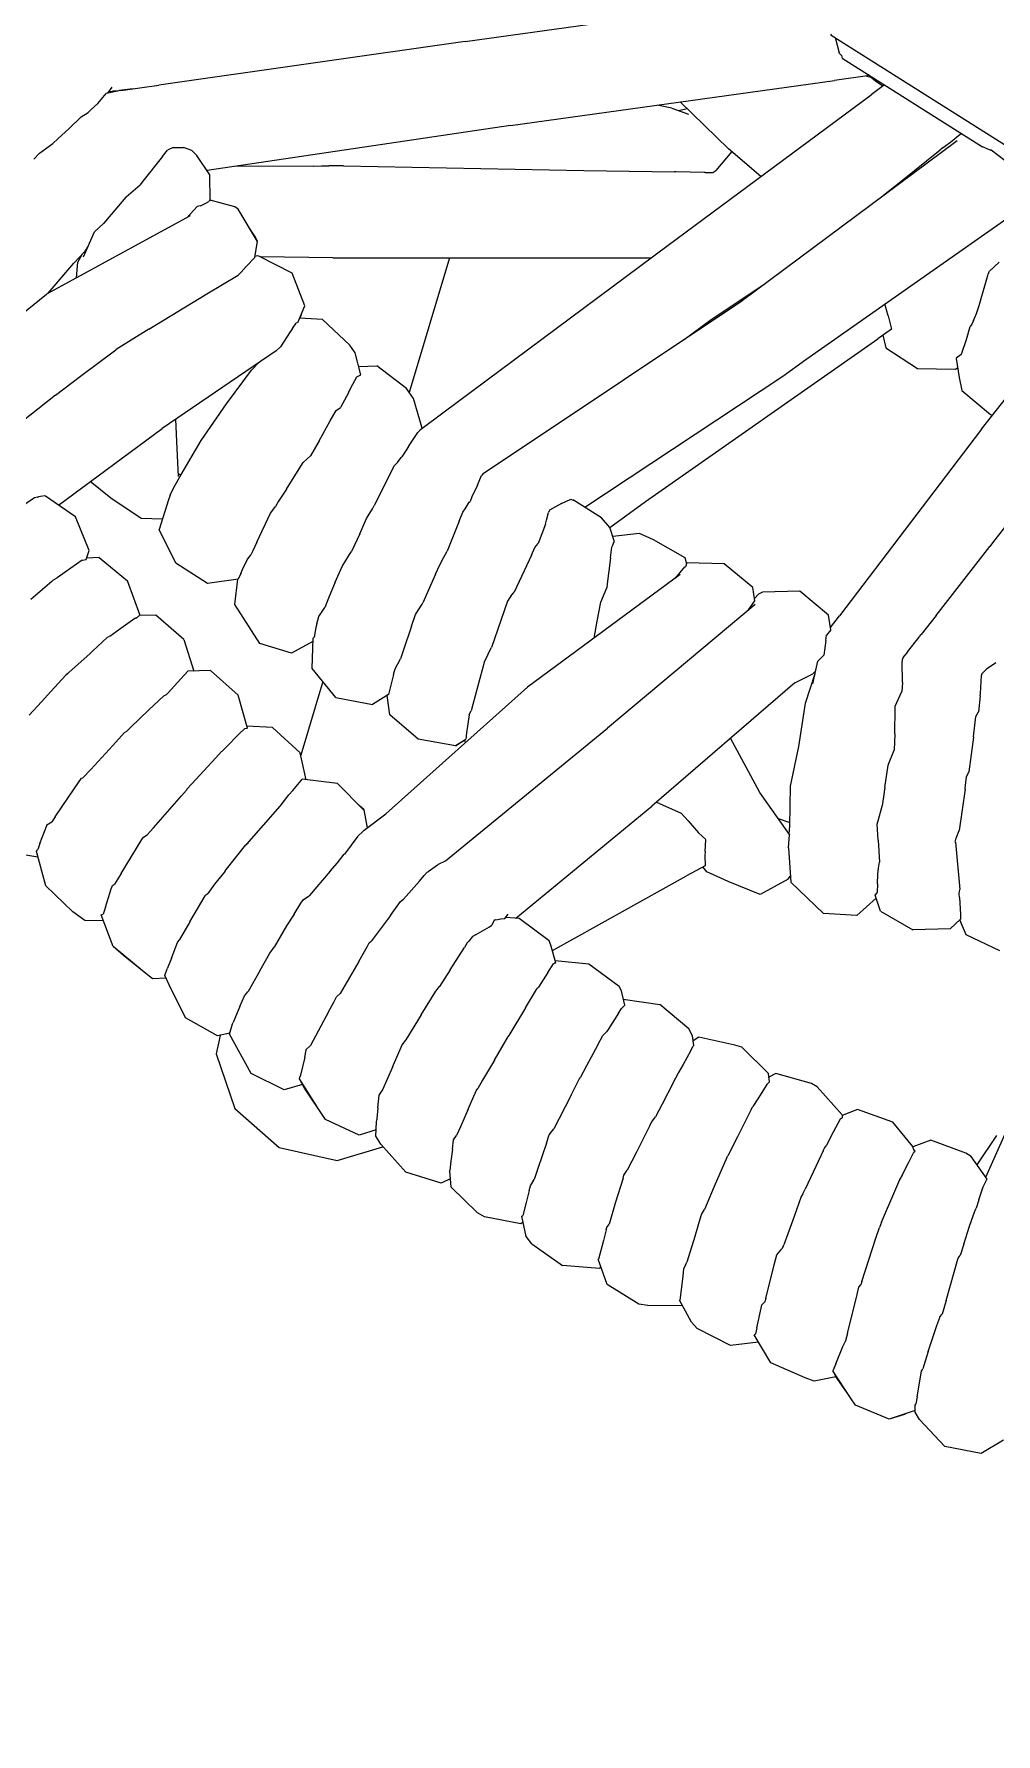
# Model space of a CAD drawing. Header units: centimetres. Extents: x 5488 to 20269, y -31398 to -19684.
# Drawn here: x 11816.69 to 11827.82, y -23194 to -23174.32 of the extents above; entities that cross this region are included whole.
import ezdxf

# ---------------------------------------------------------------- set-up
doc = ezdxf.new("R2010")
doc.units = ezdxf.units.CM
doc.layers.add('xxx_Auto_Kaplama_Ahşap Tarama', color=16, linetype='Continuous', lineweight=5)
doc.layers.add('xxx_Auto_Tefris_Tefris', color=32, linetype='Continuous', lineweight=15)

# ---------------------------------------------------------------- blocks, each defined once
blk = doc.blocks.new('trtetre')
at = {"color": 0, "linetype": 'ByBlock'}
for points in [[(441.593, 77.55), (441.85, 77.702)], [(441.85, 77.702), (442.271, 77.623)], [(442.271, 77.623), (442.565, 77.308)], [(442.565, 77.308), (442.616, 77.224)], [(442.615, 77.142), (442.609, 77.131)], [(442.616, 77.224), (442.615, 77.141)], [(442.616, 77.207), (442.916, 77.307)], [(442.719, 77.241), (442.737, 77.25)], [(442.737, 77.25), (442.916, 77.307)], [(442.916, 77.307), (443.304, 77.144)], [(443.304, 77.144), (443.363, 77.059)], [(442.593, 77.048), (442.542, 76.751)], [(442.593, 77.048), (442.608, 77.128)], [(442.609, 77.131), (442.608, 77.128)], [(443.363, 77.059), (443.569, 76.745)], [(443.377, 77.038), (443.537, 76.809)], [(442.542, 76.751), (442.531, 76.729)], [(443.533, 76.815), (443.786, 76.865)], [(443.535, 76.664), (443.569, 76.745)], [(443.542, 76.796), (443.537, 76.809)], [(443.542, 76.796), (443.555, 76.766)], [(443.786, 76.865), (443.89, 76.826)], [(443.89, 76.826), (444.284, 76.652)], [(442.463, 76.523), (442.528, 76.721)], [(442.531, 76.729), (442.528, 76.721)], [(443.535, 76.664), (443.452, 76.466)], [(444.284, 76.652), (444.478, 76.328)], [(442.463, 76.523), (442.363, 76.221)], [(443.399, 76.315), (443.419, 76.385)], [(443.452, 76.466), (443.417, 76.395)], [(443.419, 76.385), (443.417, 76.395)], [(444.427, 76.413), (444.751, 76.452)], [(444.751, 76.452), (445.138, 76.257)], [(442.364, 76.222), (442.33, 76.127)], [(443.399, 76.315), (443.288, 75.863)], [(444.446, 76.249), (444.397, 76.022)], [(444.446, 76.249), (444.463, 76.319)], [(444.478, 76.328), (444.463, 76.319)], [(445.138, 76.257), (445.203, 76.181)], [(445.203, 76.181), (445.342, 75.929)], [(442.255, 75.93), (442.302, 76.09)], [(442.328, 76.12), (442.302, 76.09)], [(442.33, 76.127), (442.328, 76.12)], [(444.388, 75.981), (444.355, 75.946)], [(444.397, 76.022), (444.388, 75.981)], [(445.711, 75.988), (445.31, 75.986)], [(445.711, 75.988), (445.812, 75.975)], [(445.812, 75.975), (446.18, 75.745)], [(442.255, 75.93), (442.122, 75.453)], [(443.267, 75.776), (443.245, 75.75)], [(443.288, 75.863), (443.267, 75.776)], [(444.345, 75.91), (444.246, 75.52)], [(444.345, 75.91), (444.355, 75.946)], [(445.308, 75.684), (445.34, 75.927)], [(445.342, 75.929), (445.34, 75.927)], [(443.233, 75.711), (443.07, 75.212)], [(443.233, 75.711), (443.245, 75.75)], [(445.273, 75.521), (445.295, 75.566)], [(445.295, 75.567), (445.308, 75.684)], [(446.18, 75.745), (446.282, 75.454)], [(442.052, 75.278), (442.094, 75.41)], [(442.119, 75.441), (442.094, 75.41)], [(442.122, 75.453), (442.119, 75.441)], [(444.217, 75.405), (444.158, 75.335)], [(444.246, 75.52), (444.217, 75.405)], [(445.167, 75.191), (445.257, 75.489)], [(445.273, 75.521), (445.257, 75.489)], [(446.224, 75.239), (446.281, 75.452)], [(446.25, 75.545), (446.27, 75.561)], [(446.27, 75.561), (446.695, 75.528)], [(446.282, 75.454), (446.281, 75.452)], [(447.051, 75.277), (446.695, 75.528)], [(442.052, 75.278), (441.986, 75.071)], [(443.07, 75.212), (443.03, 75.087)], [(444.017, 74.959), (444.136, 75.289)], [(444.144, 75.307), (444.136, 75.289)], [(444.144, 75.307), (444.158, 75.335)], [(445.095, 74.953), (445.167, 75.191)], [(446.19, 75.112), (446.224, 75.238)], [(447.051, 75.277), (447.116, 75.191)], [(447.116, 75.191), (447.166, 74.957)], [(441.986, 75.071), (441.923, 74.897)], [(443.004, 75.025), (442.851, 74.667)], [(443.004, 75.025), (443.03, 75.086)], [(446.082, 74.794), (446.158, 75.047)], [(446.183, 75.087), (446.158, 75.047)], [(446.19, 75.112), (446.183, 75.087)], [(447.151, 75.027), (447.178, 75.045)], [(447.178, 75.045), (447.598, 74.964)], [(441.877, 74.768), (441.908, 74.862)], [(441.92, 74.89), (441.908, 74.863)], [(441.923, 74.897), (441.92, 74.89)], [(443.933, 74.728), (444.017, 74.959)], [(444.941, 74.614), (445.055, 74.879)], [(445.087, 74.938), (445.055, 74.879)], [(445.087, 74.938), (445.095, 74.953)], [(445.995, 74.514), (446.082, 74.794)], [(447.082, 74.657), (447.119, 74.799)], [(447.119, 74.799), (447.156, 74.948)], [(447.166, 74.957), (447.156, 74.948)], [(447.598, 74.964), (447.681, 74.918)], [(447.681, 74.918), (447.99, 74.617)], [(441.827, 74.617), (441.789, 74.54)], [(441.877, 74.768), (441.827, 74.617)], [(442.851, 74.667), (442.792, 74.531)], [(443.764, 74.381), (443.887, 74.643)], [(443.916, 74.699), (443.887, 74.643)], [(443.916, 74.699), (443.933, 74.728)], [(444.795, 74.278), (444.941, 74.614)], [(447.068, 74.603), (447.024, 74.532)], [(447.082, 74.657), (447.068, 74.603)], [(448.003, 74.433), (447.99, 74.617)], [(441.798, 74.505), (440.71, 72.065)], [(441.789, 74.54), (441.783, 74.526)], [(441.783, 74.526), (441.968, 74.266)], [(442.766, 74.482), (442.689, 74.33)], [(442.766, 74.482), (442.791, 74.529)], [(442.792, 74.531), (442.791, 74.529)], [(445.842, 74.215), (445.947, 74.423)], [(445.985, 74.481), (445.947, 74.423)], [(445.995, 74.514), (445.985, 74.481)], [(446.881, 74.11), (446.982, 74.402)], [(446.982, 74.402), (447.024, 74.532)], [(447.989, 74.318), (448, 74.426)], [(447.997, 74.523), (448.099, 74.573)], [(448.003, 74.433), (448, 74.426)], [(448.099, 74.573), (448.509, 74.446)], [(448.509, 74.446), (448.8, 74.123)], [(441.899, 74.363), (441.669, 74.021)], [(441.968, 74.266), (442.03, 74.225)], [(442.03, 74.225), (442.435, 74.074)], [(442.631, 74.215), (442.617, 74.205)], [(442.623, 74.196), (442.617, 74.205)], [(442.623, 74.196), (442.633, 74.177)], [(442.689, 74.33), (442.631, 74.215)], [(443.679, 74.199), (443.664, 74.168)], [(443.679, 74.199), (443.764, 74.381)], [(444.672, 74.036), (444.784, 74.256)], [(444.789, 74.262), (444.784, 74.256)], [(444.795, 74.278), (444.789, 74.262)], [(445.687, 73.908), (445.842, 74.215)], [(447.971, 74.179), (447.989, 74.318)], [(449.303, 74.31), (448.774, 74.152)], [(449.975, 74.161), (449.303, 74.31)], [(442.435, 74.074), (442.644, 74.152)], [(442.633, 74.177), (442.644, 74.152)], [(442.642, 74.151), (442.872, 73.867)], [(443.563, 73.983), (443.644, 74.142)], [(443.664, 74.168), (443.644, 74.142)], [(444.513, 73.721), (444.672, 74.036)], [(446.849, 74.015), (446.795, 73.944)], [(446.881, 74.11), (446.849, 74.015)], [(447.878, 73.92), (447.922, 74.02)], [(447.958, 74.073), (447.922, 74.02)], [(447.971, 74.179), (447.958, 74.073)], [(448.8, 74.123), (448.857, 74.03)], [(448.857, 74.03), (448.849, 73.863)], [(448.853, 73.956), (449.051, 74.019)], [(449.051, 74.019), (449.441, 73.836)], [(450.488, 73.71), (449.975, 74.161)], [(442.872, 73.867), (443.283, 73.721)], [(443.473, 73.825), (443.462, 73.818)], [(443.462, 73.782), (443.462, 73.816)], [(443.473, 73.825), (443.483, 73.831)], [(443.483, 73.831), (443.563, 73.983)], [(445.545, 73.66), (445.621, 73.806)], [(445.664, 73.862), (445.621, 73.806)], [(445.687, 73.908), (445.664, 73.862)], [(446.598, 73.555), (446.734, 73.824)], [(446.734, 73.824), (446.795, 73.944)], [(447.788, 73.717), (447.878, 73.92)], [(448.833, 73.701), (448.845, 73.824)], [(448.845, 73.825), (448.846, 73.841)], [(448.849, 73.864), (448.846, 73.841)], [(449.441, 73.836), (449.516, 73.722)], [(449.441, 73.836), (449.681, 73.474)], [(443.283, 73.721), (443.462, 73.79)], [(443.462, 73.782), (443.748, 73.46)], [(444.333, 73.43), (444.437, 73.598)], [(444.437, 73.598), (444.493, 73.687)], [(444.499, 73.694), (444.493, 73.687)], [(444.513, 73.721), (444.499, 73.694)], [(445.416, 73.413), (445.545, 73.66)], [(447.788, 73.717), (447.695, 73.503)], [(448.833, 73.701), (448.818, 73.554)], [(449.516, 73.722), (449.742, 73.367)], [(450.705, 73.076), (450.488, 73.71)], [(443.748, 73.46), (443.814, 73.419)], [(443.814, 73.419), (444.227, 73.306)], [(444.332, 73.43), (444.303, 73.401)], [(444.303, 73.401), (444.311, 73.303)], [(445.416, 73.413), (445.356, 73.297)], [(446.598, 73.555), (446.505, 73.368)], [(447.621, 73.383), (447.675, 73.476)], [(447.695, 73.503), (447.675, 73.476)], [(448.665, 73.232), (448.778, 73.492)], [(448.778, 73.492), (448.781, 73.498)], [(448.818, 73.555), (448.781, 73.498)], [(449.681, 73.474), (449.742, 73.367)], [(449.704, 73.433), (449.919, 73.494)], [(449.919, 73.494), (450.299, 73.305)], [(444.227, 73.306), (444.307, 73.348)], [(444.62, 73.001), (444.311, 73.303)], [(445.302, 73.2), (445.355, 73.294)], [(445.355, 73.294), (445.356, 73.297)], [(446.289, 72.973), (446.42, 73.215)], [(446.42, 73.215), (446.494, 73.353)], [(446.505, 73.368), (446.494, 73.353)], [(447.484, 73.148), (447.621, 73.383)], [(448.665, 73.232), (448.553, 72.971)], [(449.68, 73.114), (449.733, 73.34)], [(449.736, 73.343), (449.733, 73.34)], [(449.742, 73.367), (449.736, 73.343)], [(449.742, 73.367), (449.738, 73.352)], [(449.738, 73.352), (449.738, 73.35)], [(450.299, 73.305), (450.55, 72.85)], [(445.217, 73.045), (445.185, 72.987)], [(445.217, 73.045), (445.302, 73.2)], [(447.484, 73.148), (447.331, 72.883)], [(449.662, 73.026), (449.612, 72.981)], [(449.663, 73.034), (449.662, 73.026)], [(449.68, 73.114), (449.663, 73.034)], [(450.659, 72.863), (450.705, 73.076)], [(444.62, 73.001), (444.701, 72.976)], [(444.701, 72.976), (445.118, 72.885)], [(445.118, 72.885), (445.185, 72.925)], [(445.185, 72.987), (445.176, 72.979)], [(445.176, 72.98), (445.194, 72.869)], [(445.194, 72.869), (445.235, 72.787)], [(446.17, 72.796), (446.188, 72.823)], [(446.229, 72.864), (446.188, 72.823)], [(446.289, 72.973), (446.229, 72.864)], [(447.123, 72.543), (447.316, 72.866)], [(447.317, 72.867), (447.316, 72.866)], [(447.331, 72.883), (447.317, 72.867)], [(448.332, 72.627), (448.509, 72.915)], [(448.509, 72.915), (448.51, 72.917)], [(448.553, 72.971), (448.51, 72.917)], [(449.404, 72.59), (449.612, 72.981)], [(450.55, 72.85), (450.517, 72.731)], [(450.547, 72.839), (450.689, 72.869)], [(450.689, 72.869), (451.058, 72.66)], [(445.235, 72.787), (445.569, 72.507)], [(446.047, 72.605), (446.17, 72.796)], [(448.332, 72.627), (448.164, 72.35)], [(450.43, 72.53), (450.499, 72.695)], [(450.499, 72.695), (450.506, 72.712)], [(450.517, 72.731), (450.506, 72.712)], [(451.058, 72.66), (451.248, 72.276)], [(445.993, 72.442), (445.569, 72.507)], [(445.996, 72.533), (445.977, 72.512)], [(445.977, 72.512), (446.014, 72.347)], [(446.013, 72.553), (445.996, 72.533)], [(446.047, 72.605), (446.013, 72.553)], [(447.123, 72.543), (446.998, 72.33)], [(449.312, 72.418), (449.271, 72.38)], [(449.344, 72.478), (449.312, 72.418)], [(449.404, 72.59), (449.344, 72.478)], [(450.43, 72.53), (450.378, 72.406)], [(446.014, 72.347), (446.041, 72.299)], [(446.041, 72.299), (446.392, 72.038)], [(446.865, 72.136), (446.975, 72.305)], [(446.987, 72.318), (446.975, 72.305)], [(446.998, 72.33), (446.987, 72.318)], [(447.997, 72.106), (448.119, 72.297)], [(448.119, 72.297), (448.121, 72.298)], [(448.164, 72.35), (448.121, 72.298)], [(449.054, 72.007), (449.271, 72.38)], [(450.199, 72.115), (450.336, 72.354)], [(450.339, 72.358), (450.336, 72.354)], [(450.378, 72.406), (450.339, 72.358)], [(451.248, 72.276), (451.298, 72.171)], [(446.392, 72.038), (446.781, 71.999)], [(446.786, 72.022), (446.775, 72.022)], [(446.775, 72.022), (446.832, 71.817)], [(446.795, 72.032), (446.786, 72.022)], [(446.799, 72.036), (446.795, 72.032)], [(446.865, 72.136), (446.799, 72.036)], [(447.997, 72.106), (447.831, 71.846)], [(450.199, 72.115), (450.083, 71.911)], [(451.223, 71.971), (451.271, 72.093)], [(451.298, 72.171), (451.271, 72.093)], [(451.284, 72.2), (451.44, 72.209)], [(451.44, 72.209), (451.561, 72.111)], [(451.44, 72.209), (451.777, 71.937)], [(451.561, 72.111), (451.895, 71.834)], [(441.636, 71.883), (442.026, 71.699)], [(446.814, 71.88), (445.262, 71.018)], [(447.8, 71.793), (447.831, 71.846)], [(448.955, 71.83), (448.935, 71.793)], [(449.054, 72.007), (448.955, 71.83)], [(449.892, 71.595), (450.035, 71.841)], [(450.053, 71.867), (450.035, 71.841)], [(450.083, 71.911), (450.053, 71.867)], [(451.223, 71.971), (451.152, 71.787)], [(451.777, 71.937), (451.895, 71.834)], [(451.895, 71.834), (452.037, 71.466)], [(442.026, 71.699), (442.098, 71.527)], [(442.09, 71.519), (442.21, 71.629)], [(442.21, 71.629), (442.644, 71.643)], [(443.018, 71.424), (442.644, 71.643)], [(446.832, 71.817), (446.85, 71.768)], [(446.85, 71.768), (447.2, 71.51)], [(447.703, 71.698), (447.543, 71.605)], [(447.703, 71.698), (447.74, 71.72)], [(447.74, 71.72), (447.782, 71.771)], [(447.782, 71.771), (447.8, 71.793)], [(448.687, 71.474), (448.906, 71.767)], [(448.935, 71.793), (448.906, 71.767)], [(451.008, 71.548), (451.132, 71.761)], [(451.143, 71.776), (451.132, 71.761)], [(451.152, 71.787), (451.143, 71.776)], [(442.092, 71.462), (442.09, 71.519)], [(442.102, 71.267), (442.092, 71.462)], [(443.065, 71.276), (443.292, 71.475)], [(443.292, 71.475), (443.675, 71.452)], [(443.675, 71.452), (444.056, 71.089)], [(447.235, 71.508), (445.663, 70.211)], [(447.2, 71.51), (447.353, 71.5)], [(447.365, 71.509), (447.326, 71.461)], [(447.359, 71.502), (447.354, 71.5)], [(447.41, 71.514), (447.365, 71.509)], [(447.469, 71.525), (447.41, 71.514)], [(447.469, 71.525), (447.487, 71.528)], [(447.487, 71.528), (447.515, 71.586)], [(447.543, 71.605), (447.515, 71.586)], [(448.687, 71.474), (448.628, 71.393)], [(449.802, 71.458), (449.723, 71.334)], [(449.802, 71.458), (449.892, 71.594)], [(451.008, 71.548), (450.833, 71.248)], [(451.985, 71.379), (452.014, 71.46)], [(452.009, 71.539), (452.224, 71.532)], [(452.037, 71.466), (452.014, 71.46)], [(452.224, 71.532), (452.364, 71.431)], [(442.102, 71.267), (442.105, 71.22)], [(443.018, 71.424), (443.077, 71.239)], [(443.077, 71.239), (443.057, 71.212)], [(448.351, 71.079), (448.535, 71.286)], [(448.57, 71.313), (448.535, 71.286)], [(448.628, 71.393), (448.57, 71.313)], [(449.385, 70.963), (449.627, 71.247)], [(449.695, 71.292), (449.627, 71.247)], [(449.723, 71.334), (449.695, 71.292)], [(450.824, 71.238), (450.801, 71.222)], [(450.83, 71.245), (450.824, 71.238)], [(450.833, 71.248), (450.83, 71.245)], [(451.985, 71.379), (451.918, 71.166)], [(452.364, 71.431), (452.674, 71.131)], [(442.105, 71.22), (442.1, 71.174)], [(442.15, 70.627), (442.1, 71.174)], [(443.052, 71.107), (443.047, 70.995)], [(443.052, 71.107), (443.054, 71.208)], [(443.057, 71.212), (443.054, 71.208)], [(444.083, 70.691), (444.056, 71.089)], [(444.087, 71.054), (444.061, 71.019)], [(444.087, 71.054), (444.411, 71.231)], [(444.411, 71.231), (444.78, 71.082)], [(444.78, 71.082), (445.025, 70.969)], [(448.351, 71.079), (448.297, 71.014)], [(450.602, 70.961), (450.724, 71.114)], [(450.724, 71.114), (450.801, 71.222)], [(451.803, 70.99), (451.881, 71.112)], [(451.906, 71.128), (451.881, 71.112)], [(451.918, 71.166), (451.906, 71.128)], [(452.674, 71.131), (452.784, 70.734)], [(443.039, 70.927), (443.028, 70.857)], [(443.044, 70.604), (443.028, 70.857)], [(443.047, 70.995), (443.039, 70.927)], [(445.025, 70.969), (445.071, 70.913)], [(445.047, 70.899), (445.262, 71.018)], [(445.049, 70.779), (445.047, 70.899)], [(448.051, 70.842), (446.175, 69.307)], [(448.13, 70.883), (448.051, 70.842)], [(448.145, 70.893), (448.13, 70.883)], [(448.145, 70.893), (448.253, 70.97)], [(448.264, 70.974), (448.253, 70.97)], [(448.297, 71.014), (448.264, 70.974)], [(449.302, 70.864), (449.222, 70.767)], [(449.385, 70.963), (449.302, 70.864)], [(450.602, 70.96), (450.363, 70.659)], [(451.803, 70.99), (451.565, 70.594)], [(444.083, 70.691), (444.071, 70.54)], [(445.046, 70.734), (445.037, 70.598)], [(445.046, 70.734), (445.049, 70.779)], [(449.067, 70.557), (449.22, 70.766)], [(449.222, 70.767), (449.22, 70.766)], [(450.348, 70.65), (449.963, 70.21)], [(450.363, 70.659), (450.336, 70.635)], [(452.744, 70.643), (452.77, 70.712)], [(452.998, 70.757), (452.767, 70.796)], [(452.776, 70.714), (452.77, 70.712)], [(452.784, 70.734), (452.776, 70.714)], [(442.038, 70.012), (442.107, 70.491)], [(442.142, 70.582), (442.107, 70.491)], [(442.148, 70.611), (442.142, 70.582)], [(442.151, 70.625), (442.148, 70.611)], [(442.15, 70.627), (442.151, 70.625)], [(443.044, 70.604), (443.056, 70.419)], [(444.072, 70.535), (444.064, 70.44)], [(444.071, 70.537), (444.071, 70.54)], [(444.071, 70.537), (444.071, 70.536)], [(444.071, 70.536), (444.412, 70.05)], [(445.121, 70.519), (445.037, 70.597)], [(445.244, 70.378), (445.121, 70.519)], [(448.991, 70.489), (448.742, 70.298)], [(448.955, 70.462), (448.993, 70.252)], [(448.991, 70.489), (449.011, 70.507)], [(449.062, 70.553), (449.01, 70.506)], [(450.333, 70.633), (450.336, 70.635)], [(451.428, 70.459), (451.106, 70.092)], [(451.428, 70.459), (451.503, 70.543)], [(451.547, 70.567), (451.503, 70.543)], [(451.565, 70.594), (451.547, 70.567)], [(452.744, 70.643), (452.666, 70.432)], [(443.039, 70.364), (442.999, 70.208)], [(443.056, 70.419), (443.039, 70.364)], [(444.064, 70.44), (444.06, 69.979)], [(444.063, 70.401), (444.196, 70.358)], [(445.244, 70.378), (445.322, 70.29)], [(445.575, 70.18), (445.322, 70.29)], [(448.742, 70.298), (447.103, 68.831)], [(448.993, 70.252), (449.05, 70.203)], [(448.999, 70.254), (449.301, 69.949)], [(452.568, 70.332), (452.342, 69.998)], [(452.568, 70.332), (452.606, 70.391)], [(452.664, 70.425), (452.606, 70.391)], [(452.666, 70.432), (452.664, 70.425)], [(442.974, 70.046), (442.998, 70.204)], [(442.999, 70.208), (442.998, 70.204)], [(444.008, 68.781), (445.663, 70.211)], [(445.575, 70.18), (445.597, 70.17)], [(445.597, 70.17), (445.605, 70.161)], [(449.819, 70.027), (449.864, 70.078)], [(449.963, 70.21), (449.864, 70.078)], [(451.106, 70.092), (451.048, 70.023)], [(442.021, 69.869), (441.996, 69.813)], [(442.037, 70.003), (442.021, 69.869)], [(442.038, 70.012), (442.037, 70.003)], [(442.965, 69.993), (442.926, 69.736)], [(442.965, 69.993), (442.973, 70.042)], [(444.06, 69.979), (443.962, 69.519)], [(444.412, 70.05), (444.751, 69.423)], [(449.301, 69.949), (449.708, 69.899)], [(449.662, 69.905), (449.732, 69.592)], [(449.721, 69.913), (449.708, 69.899)], [(449.819, 70.027), (449.721, 69.913)], [(450.987, 69.952), (450.71, 69.65)], [(450.987, 69.952), (451.043, 70.013)], [(451.043, 70.013), (451.048, 70.023)], [(452.155, 69.785), (452.247, 69.881)], [(452.262, 69.887), (452.247, 69.881)], [(452.342, 69.998), (452.262, 69.887)], [(441.94, 69.41), (441.996, 69.813)], [(442.923, 69.724), (442.858, 69.562)], [(442.925, 69.733), (442.923, 69.724)], [(442.926, 69.736), (442.925, 69.733)], [(452.155, 69.785), (451.9, 69.506)], [(442.852, 69.374), (442.858, 69.562)], [(443.962, 69.519), (443.883, 69.019)], [(447.933, 69.511), (447.815, 69.435)], [(447.82, 69.473), (447.827, 69.443)], [(447.833, 69.448), (447.933, 69.511)], [(447.933, 69.511), (448.365, 69.436)], [(449.471, 68.766), (449.726, 69.618)], [(449.732, 69.592), (450.052, 69.298)], [(450.593, 69.53), (450.442, 69.377)], [(450.593, 69.53), (450.637, 69.574)], [(450.642, 69.576), (450.637, 69.574)], [(450.71, 69.65), (450.642, 69.576)], [(451.9, 69.506), (451.765, 69.358)], [(441.939, 69.407), (441.912, 69.172)], [(441.939, 69.407), (441.94, 69.41)], [(442.852, 69.374), (442.846, 69.07)], [(444.467, 67.874), (446.175, 69.307)], [(447.775, 69.152), (447.807, 69.361)], [(447.807, 69.361), (447.815, 69.435)], [(447.833, 69.448), (447.827, 69.444)], [(448.365, 69.436), (448.693, 69.151)], [(450.052, 69.298), (450.348, 69.283)], [(450.374, 69.309), (450.341, 69.307)], [(450.341, 69.307), (450.451, 68.923)], [(450.442, 69.377), (450.374, 69.309)], [(451.692, 69.297), (451.486, 69.099)], [(451.692, 69.297), (451.737, 69.341)], [(451.765, 69.358), (451.737, 69.341)], [(441.862, 68.932), (441.883, 69.118)], [(441.912, 69.172), (441.883, 69.118)], [(442.846, 69.07), (442.845, 69.054)], [(447.734, 69.032), (447.755, 69.106)], [(447.774, 69.142), (447.755, 69.106)], [(447.775, 69.152), (447.774, 69.142)], [(448.693, 69.151), (448.727, 68.927)], [(451.486, 69.099), (451.311, 68.932)], [(452.869, 69.156), (452.727, 69.002)], [(441.861, 68.906), (441.849, 68.699)], [(441.862, 68.932), (441.861, 68.906)], [(442.763, 68.78), (442.768, 68.881)], [(442.845, 69.054), (442.768, 68.881)], [(443.883, 69.019), (443.774, 68.674)], [(447.6, 68.53), (447.734, 69.032)], [(448.689, 68.825), (448.711, 68.917)], [(448.711, 68.917), (448.897, 69.033)], [(449.321, 68.95), (448.897, 69.033)], [(449.321, 68.95), (449.593, 68.618)], [(450.451, 68.923), (450.77, 68.641)], [(451.261, 68.899), (451.152, 68.777)], [(451.261, 68.899), (451.278, 68.917)], [(451.311, 68.932), (451.278, 68.917)], [(452.444, 68.693), (452.618, 68.883)], [(452.618, 68.883), (452.726, 69.001)], [(441.793, 68.626), (441.849, 68.681)], [(441.849, 68.681), (441.849, 68.699)], [(442.763, 68.78), (442.764, 68.543)], [(443.801, 68.795), (443.74, 68.53)], [(443.798, 68.677), (443.767, 68.647)], [(444.008, 68.781), (443.798, 68.677)], [(445.334, 67.53), (447.103, 68.831)], [(448.653, 68.687), (448.634, 68.62)], [(448.653, 68.687), (448.689, 68.825)], [(451.152, 68.777), (451.033, 68.647)], [(452.421, 68.673), (452.444, 68.693)], [(441.789, 68.622), (441.68, 68.545)], [(441.793, 68.626), (441.789, 68.622)], [(442.755, 68.49), (442.732, 68.461)], [(442.755, 68.49), (442.758, 68.5)], [(442.764, 68.543), (442.758, 68.5)], [(443.674, 68.463), (443.74, 68.53)], [(443.773, 68.671), (443.787, 68.666)], [(447.57, 68.472), (447.6, 68.53)], [(448.539, 68.413), (448.571, 68.506)], [(448.634, 68.62), (448.571, 68.506)], [(449.593, 68.618), (449.583, 68.265)], [(450.77, 68.641), (451.033, 68.647)], [(451.077, 68.282), (450.964, 68.646)], [(452.167, 68.445), (452.406, 68.66)], [(452.421, 68.673), (452.406, 68.66)], [(442.703, 68.424), (442.569, 68.253)], [(442.703, 68.424), (442.73, 68.459)], [(442.73, 68.459), (442.732, 68.461)], [(443.65, 68.291), (443.641, 68.23)], [(443.65, 68.291), (443.674, 68.463)], [(447.332, 67.835), (447.52, 68.375)], [(447.561, 68.454), (447.52, 68.375)], [(447.561, 68.454), (447.57, 68.472)], [(448.445, 68.127), (448.539, 68.413)], [(449.584, 68.304), (449.832, 68.44)], [(449.832, 68.44), (450.198, 68.328)], [(450.198, 68.328), (450.487, 67.874)], [(452.135, 68.416), (451.964, 68.253)], [(452.135, 68.417), (452.167, 68.445)], [(442.373, 68.001), (442.547, 68.223)], [(442.565, 68.247), (442.547, 68.223)], [(442.569, 68.252), (442.565, 68.247)], [(443.596, 68.143), (443.492, 68.007)], [(443.591, 68.168), (443.641, 68.23)], [(443.591, 68.168), (443.619, 67.998)], [(446.332, 68.264), (446.294, 68.07)], [(448.445, 68.127), (448.399, 67.991)], [(449.539, 68.098), (449.517, 68.015)], [(449.539, 68.098), (449.55, 68.14)], [(449.55, 68.14), (449.571, 68.252)], [(449.583, 68.266), (449.571, 68.252)], [(451.077, 68.282), (451.403, 68)], [(451.809, 68.149), (451.647, 68.035)], [(451.937, 68.242), (451.809, 68.149)], [(451.937, 68.242), (451.942, 68.245)], [(451.964, 68.253), (451.942, 68.245)], [(442.373, 68.001), (441.751, 67.204)], [(441.847, 65.847), (443.492, 68.007)], [(443.619, 67.998), (443.95, 67.723)], [(444.544, 67.938), (444.471, 67.833)], [(446.294, 68.07), (446.253, 67.849)], [(448.399, 67.991), (448.321, 67.871)], [(449.396, 67.784), (449.448, 67.909)], [(449.517, 68.015), (449.448, 67.909)], [(451.403, 68), (451.593, 68.001)], [(451.586, 68.001), (451.73, 67.6)], [(451.6, 68.008), (451.593, 68.001)], [(451.6, 68.008), (451.613, 68.018)], [(451.613, 68.018), (451.624, 68.03)], [(451.629, 68.031), (451.624, 68.03)], [(451.629, 68.031), (451.64, 68.034)], [(451.647, 68.035), (451.64, 68.034)], [(443.95, 67.723), (444.381, 67.731)], [(444.381, 67.731), (444.428, 67.755)], [(444.428, 67.755), (444.475, 67.806)], [(444.471, 67.833), (444.493, 67.678)], [(446.253, 67.849), (446.185, 67.682)], [(447.056, 67.306), (447.257, 67.733)], [(447.294, 67.78), (447.257, 67.733)], [(447.294, 67.78), (447.315, 67.806)], [(447.315, 67.806), (447.326, 67.826)], [(447.326, 67.826), (447.332, 67.835)], [(448.165, 67.525), (448.313, 67.858)], [(448.321, 67.871), (448.313, 67.858)], [(449.326, 67.617), (449.396, 67.784)], [(450.487, 67.874), (450.453, 67.584)], [(452.608, 67.608), (452.85, 67.819)], [(444.493, 67.678), (444.825, 67.403)], [(445.389, 67.571), (445.282, 67.439)], [(446.141, 67.334), (446.179, 67.638)], [(446.179, 67.638), (446.185, 67.682)], [(448.165, 67.525), (448.118, 67.415)], [(449.326, 67.617), (449.248, 67.434)], [(450.42, 67.515), (450.4, 67.47)], [(450.42, 67.515), (450.451, 67.584)], [(450.451, 67.584), (450.806, 67.633)], [(450.806, 67.633), (451.172, 67.397)], [(452.059, 67.331), (451.73, 67.6)], [(452.254, 67.362), (452.452, 67.501)], [(452.452, 67.501), (452.545, 67.568)], [(452.587, 67.591), (452.545, 67.568)], [(452.608, 67.608), (452.587, 67.591)], [(444.825, 67.403), (445.257, 67.395)], [(445.266, 67.421), (445.257, 67.409)], [(445.257, 67.409), (445.277, 67.334)], [(445.257, 67.395), (445.26, 67.398)], [(445.266, 67.421), (445.274, 67.438)], [(445.282, 67.439), (445.274, 67.438)], [(445.277, 67.334), (445.643, 67.127)], [(446.141, 67.334), (446.127, 67.213)], [(447.056, 67.305), (447.017, 67.214)], [(448.07, 67.328), (448.032, 67.259)], [(448.118, 67.415), (448.07, 67.328)], [(449.248, 67.434), (449.16, 67.298)], [(450.282, 67.256), (450.303, 67.301)], [(450.347, 67.359), (450.303, 67.301)], [(450.4, 67.47), (450.347, 67.359)], [(451.172, 67.397), (451.364, 67.009)], [(452.059, 67.331), (452.204, 67.341)], [(452.208, 67.354), (452.173, 67.25)], [(452.253, 67.362), (452.208, 67.354)], [(440.901, 66.112), (441.719, 67.162)], [(441.719, 67.162), (441.75, 67.203)], [(445.643, 67.127), (445.804, 67.052)], [(446.101, 67.153), (446.093, 67.149)], [(446.093, 67.149), (446.148, 66.983)], [(446.116, 67.19), (446.101, 67.153)], [(446.127, 67.213), (446.116, 67.19)], [(446.894, 66.944), (446.978, 67.169)], [(447.017, 67.214), (446.978, 67.169)], [(447.892, 66.91), (448.032, 67.259)], [(449.043, 67.058), (449.138, 67.263)], [(449.16, 67.298), (449.138, 67.263)], [(450.235, 67.155), (450.077, 66.82)], [(450.235, 67.155), (450.282, 67.255)], [(452.173, 67.25), (452.332, 66.862)], [(446.148, 66.985), (445.737, 66.684)], [(445.804, 67.052), (446.113, 67.088)], [(446.148, 66.983), (446.244, 66.871)], [(446.894, 66.944), (446.882, 66.898)], [(447.892, 66.91), (447.851, 66.805)], [(449.043, 67.058), (448.963, 66.881)], [(451.257, 66.664), (451.364, 67.009)], [(446.437, 66.75), (444.148, 65.232)], [(446.244, 66.871), (446.568, 66.669)], [(446.707, 66.707), (446.742, 66.724)], [(446.742, 66.724), (446.848, 66.783)], [(446.848, 66.783), (446.86, 66.809)], [(446.882, 66.898), (446.86, 66.809)], [(447.823, 66.768), (447.775, 66.69)], [(447.851, 66.805), (447.823, 66.768)], [(448.752, 66.487), (448.875, 66.731)], [(448.897, 66.769), (448.875, 66.731)], [(448.963, 66.881), (448.897, 66.769)], [(449.984, 66.681), (450.018, 66.742)], [(450.049, 66.784), (450.018, 66.742)], [(450.077, 66.82), (450.049, 66.784)], [(451.327, 66.889), (451.572, 66.881)], [(452.531, 66.725), (451.331, 65.84)], [(451.572, 66.881), (451.922, 66.646)], [(452.332, 66.862), (452.678, 66.623)], [(452.807, 66.641), (453.061, 66.813)], [(445.737, 66.684), (443.048, 64.799)], [(446.568, 66.669), (446.573, 66.667)], [(446.584, 66.662), (446.573, 66.667)], [(446.601, 66.655), (446.584, 66.662)], [(446.707, 66.707), (446.601, 66.655)], [(447.682, 66.494), (447.744, 66.628)], [(447.744, 66.628), (447.767, 66.682)], [(447.775, 66.69), (447.767, 66.682)], [(449.891, 66.541), (449.743, 66.304)], [(449.891, 66.541), (449.984, 66.681)], [(451.196, 66.522), (451.113, 66.378)], [(451.235, 66.61), (451.196, 66.522)], [(451.235, 66.61), (451.257, 66.664)], [(451.922, 66.646), (452.163, 66.453)], [(452.678, 66.623), (452.689, 66.616)], [(452.689, 66.616), (452.76, 66.631)], [(452.767, 66.632), (452.76, 66.631)], [(452.774, 66.634), (452.767, 66.632)], [(452.774, 66.634), (452.807, 66.641)], [(447.61, 66.355), (447.327, 66.167)], [(447.61, 66.355), (447.634, 66.381)], [(447.682, 66.494), (447.634, 66.381)], [(448.752, 66.487), (448.641, 66.265)], [(451.113, 66.378), (450.877, 65.977)], [(451.116, 66.383), (451.144, 66.359)], [(451.142, 66.395), (451.161, 65.99)], [(447.327, 66.167), (444.633, 64.368)], [(448.479, 66.048), (448.542, 66.143)], [(448.542, 66.143), (448.556, 66.168)], [(448.564, 66.174), (448.556, 66.168)], [(448.607, 66.231), (448.564, 66.174)], [(448.641, 66.265), (448.607, 66.231)], [(449.513, 65.98), (449.614, 66.156)], [(449.696, 66.23), (449.614, 66.156)], [(449.743, 66.304), (449.696, 66.23)], [(448.479, 66.048), (448.371, 65.885)], [(449.513, 65.98), (449.385, 65.749)], [(450.877, 65.977), (450.585, 65.551)], [(451.161, 65.99), (451.17, 65.73)], [(441.847, 65.847), (440.157, 63.704)], [(448.339, 65.849), (448.066, 65.646)], [(448.32, 65.835), (448.422, 65.491)], [(448.339, 65.849), (448.371, 65.885)], [(449.385, 65.749), (449.317, 65.629)], [(450.012, 64.939), (451.331, 65.84)], [(452.565, 65.453), (453.067, 65.849)], [(441.742, 65.677), (441.716, 65.681)], [(442.075, 65.398), (441.742, 65.677)], [(448.066, 65.646), (445.473, 63.715)], [(449.175, 65.424), (449.266, 65.594)], [(449.317, 65.629), (449.266, 65.594)], [(450.585, 65.551), (450.297, 65.163)], [(442.105, 65.246), (442.075, 65.398)], [(448.006, 63.861), (448.471, 65.42)], [(448.422, 65.491), (448.503, 65.375)], [(448.503, 65.375), (448.846, 65.113)], [(449.145, 65.367), (449.078, 65.241)], [(449.175, 65.424), (449.145, 65.367)], [(452.565, 65.453), (452.274, 65.232)], [(442.139, 65.026), (442.105, 65.246)], [(442.149, 65.153), (442.122, 65.131)], [(442.588, 65.144), (442.149, 65.153)], [(442.953, 64.904), (442.588, 65.144)], [(444.148, 65.232), (443.881, 65.038)], [(449.078, 65.241), (449.029, 65.218)], [(449.029, 65.218), (449.096, 64.963)], [(450.297, 65.163), (450.209, 65.073)], [(452.274, 65.232), (451.867, 64.927)], [(453.751, 65.158), (452.669, 64.284)], [(443.881, 65.038), (441.335, 63.252)], [(442.074, 64.968), (442.023, 64.808)], [(442.076, 64.971), (442.074, 64.969)], [(442.081, 64.979), (442.076, 64.971)], [(442.081, 64.979), (442.084, 64.983)], [(442.084, 64.983), (442.139, 65.025)], [(449.055, 65.121), (448.846, 65.113)], [(449.096, 64.963), (449.158, 64.872)], [(449.96, 64.893), (450.012, 64.939)], [(442.023, 64.809), (441.977, 64.659)], [(442.888, 64.687), (443.048, 64.799)], [(442.989, 64.758), (442.953, 64.904)], [(445.29, 64.807), (444.99, 64.588)], [(449.158, 64.872), (449.474, 64.576)], [(449.848, 64.721), (449.96, 64.893)], [(451.482, 64.69), (451.863, 64.925)], [(451.867, 64.927), (451.863, 64.925)], [(441.94, 64.588), (441.916, 64.535)], [(441.94, 64.588), (441.961, 64.631)], [(441.961, 64.63), (441.977, 64.659)], [(442.929, 64.534), (442.888, 64.687)], [(444.99, 64.588), (444.353, 64.159)], [(449.474, 64.576), (449.737, 64.56)], [(449.761, 64.61), (449.677, 64.419)], [(449.733, 64.56), (449.709, 64.493)], [(449.741, 64.564), (449.737, 64.56)], [(449.761, 64.61), (449.778, 64.619)], [(449.822, 64.682), (449.778, 64.619)], [(449.822, 64.682), (449.848, 64.721)], [(451.482, 64.69), (450.811, 64.28)], [(441.873, 64.415), (441.772, 64.052)], [(441.908, 64.518), (441.873, 64.415)], [(441.916, 64.535), (441.908, 64.518)], [(444.633, 64.368), (442.13, 62.504)], [(442.929, 64.534), (442.968, 64.397)], [(449.677, 64.419), (449.825, 64.042)], [(450.811, 64.28), (450.449, 64.064)], [(451.004, 63.377), (452.669, 64.284)], [(452.649, 64.273), (452.352, 63.923)], [(441.642, 63.912), (441.757, 64.017)], [(441.766, 64.039), (441.757, 64.017)], [(441.766, 64.039), (441.772, 64.052)], [(449.825, 64.042), (450.212, 63.842)], [(450.357, 63.964), (450.259, 63.857)], [(450.357, 63.964), (450.415, 64.027)], [(450.415, 64.027), (450.447, 64.061)], [(450.449, 64.064), (450.447, 64.061)], [(452.32, 64.094), (452.307, 63.914)], [(449.356, 63.861), (445.67, 63.862)], [(449.356, 63.861), (450.192, 63.853)], [(450.212, 63.842), (450.23, 63.84)], [(450.257, 63.856), (450.228, 63.674)], [(450.23, 63.84), (450.256, 63.847)], [(450.259, 63.857), (450.257, 63.856)], [(452.238, 63.852), (452.112, 63.56)], [(452.22, 63.785), (452.186, 63.733)], [(452.352, 63.923), (452.22, 63.785)], [(452.307, 63.914), (452.251, 63.817)], [(445.473, 63.715), (443.125, 61.976)], [(450.228, 63.674), (450.249, 63.623)], [(450.228, 63.674), (450.45, 63.301)], [(450.249, 63.623), (450.32, 63.52)], [(452.112, 63.56), (452.008, 63.466)], [(450.924, 63.267), (451.043, 63.398)], [(451.918, 63.36), (452.008, 63.466)], [(450.45, 63.301), (450.489, 63.273)], [(450.489, 63.273), (450.773, 63.195)], [(450.773, 63.204), (450.787, 63.203)], [(450.773, 63.204), (450.778, 62.9)], [(450.787, 63.203), (450.789, 63.21)], [(450.825, 63.23), (450.789, 63.21)], [(450.887, 63.262), (450.825, 63.23)], [(450.887, 63.262), (450.924, 63.267)], [(451.751, 63.161), (451.918, 63.36)], [(442.78, 62.981), (442.325, 62.612)], [(442.982, 63.139), (442.78, 62.981)], [(451.327, 62.691), (451.554, 62.974)], [(451.554, 62.974), (451.586, 63.019)], [(451.747, 63.156), (451.586, 63.019)], [(451.751, 63.161), (451.747, 63.156)], [(443.587, 61.284), (441.215, 62.784)], [(444.4, 62.92), (444.776, 62.601)], [(444.738, 62.633), (444.923, 62.85)], [(444.958, 62.875), (444.923, 62.85)], [(445.044, 62.874), (444.958, 62.875)], [(445.044, 62.874), (445.059, 62.874)], [(445.059, 62.874), (445.383, 62.868)], [(445.383, 62.868), (445.402, 62.868)], [(446.45, 62.853), (445.402, 62.868)], [(449.23, 62.799), (446.45, 62.853)], [(447.3, 62.33), (450.81, 62.853)], [(449.23, 62.799), (449.399, 62.796)], [(449.485, 62.798), (449.399, 62.796)], [(449.577, 62.802), (449.485, 62.798)], [(449.577, 62.802), (450.502, 62.807)], [(450.778, 62.9), (450.929, 62.68)], [(441.574, 62.74), (441.737, 62.618)], [(441.737, 62.618), (441.741, 62.615)], [(441.804, 62.591), (441.741, 62.615)], [(441.804, 62.591), (441.837, 62.578)], [(443.461, 61.551), (441.837, 62.578)], [(442.291, 62.587), (442.188, 62.509)], [(442.291, 62.587), (442.313, 62.603)], [(442.313, 62.603), (442.325, 62.612)], [(445.336, 62.058), (444.776, 62.601)], [(450.984, 62.623), (450.929, 62.68)], [(450.984, 62.623), (450.985, 62.622)], [(450.985, 62.622), (451.082, 62.586)], [(451.201, 62.586), (451.082, 62.586)], [(451.201, 62.586), (451.26, 62.612)], [(451.26, 62.612), (451.267, 62.616)], [(451.327, 62.691), (451.267, 62.616)], [(452.75, 62.653), (452.594, 62.539)], [(452.813, 62.719), (452.75, 62.653)], [(442.113, 62.448), (442.082, 62.423)], [(442.188, 62.509), (442.113, 62.448)], [(452.407, 62.365), (452.535, 62.484)], [(452.535, 62.484), (452.594, 62.539)], [(447.3, 62.33), (443.549, 61.81)], [(445.433, 62.131), (445.238, 62.198)], [(452.268, 62.231), (452.186, 62.181)], [(452.407, 62.365), (452.268, 62.231)], [(445.356, 62.157), (445.255, 62.136)], [(445.433, 62.131), (445.603, 62.095)], [(452.075, 62.075), (451.979, 61.962)], [(452.075, 62.075), (452.15, 62.147)], [(452.15, 62.147), (452.186, 62.181)], [(442.97, 61.861), (443.125, 61.976)], [(442.991, 61.877), (443.074, 61.819)], [(443.074, 61.819), (443.131, 61.77)], [(443.14, 61.753), (443.549, 61.81)], [(447.824, 61.357), (451.368, 61.865)], [(451.807, 61.926), (451.368, 61.865)], [(451.664, 61.906), (451.83, 61.924)], [(451.807, 61.926), (451.979, 61.962)], [(451.945, 61.937), (451.83, 61.924)], [(451.843, 61.934), (451.897, 61.932)], [(451.96, 61.958), (451.909, 61.888)], [(443.18, 61.759), (443.105, 61.775)], [(443.469, 61.521), (443.461, 61.551)], [(443.49, 61.498), (443.469, 61.521)], [(443.49, 61.498), (443.496, 61.491)], [(443.54, 61.313), (443.496, 61.491)], [(443.596, 61.272), (443.587, 61.284)], [(447.824, 61.357), (444.177, 60.851)]]:
    blk.add_lwpolyline(points, dxfattribs=at)

msp = doc.modelspace()

# ---------------------------------------------------------------- hatches: boundary and pattern name
at = {"layer": 'xxx_Auto_Kaplama_Ahşap Tarama'}
h = msp.add_hatch(dxfattribs=at)
h.set_pattern_fill('AR-CONC', color=256, scale=0.5)
h.set_pattern_definition([(50, (809.53, -3617.59), (91.09233, -7.96954), [9.525, -104.775]), (355, (809.53, -3617.59), (-17.6217, 95.52842), [7.62, -83.8203]), (100.45144, (817.12, -3618.255), (73.47062, 87.55888), [8.095, -89.04512]), (46.1842, (809.53, -3592.19), (135.5395, -21.02116), [14.2875, -157.1625]), (96.63556, (820.83, -3593.94), (118.70207, 123.71306), [12.1425, -133.5678]), (351.18415, (809.53, -3592.19), (118.70207, 123.71306), [11.43, -125.72987]), (21, (822.23, -3598.54), (75.8072, -51.1326), [9.525, -104.775]), (326, (822.23, -3598.54), (30.901, 92.09398), [7.62, -83.82]), (71.45144, (828.55, -3602.8), (106.7082, 40.96138), [8.095, -89.04497]), (37.5, (809.53, -3617.59), (1.5443, 42.27752), [0, -82.804, 0, -85.09, 0, -84.1375]), (7.5, (809.53, -3617.59), (33.40983, 50.09029), [0, -48.514, 0, -80.899, 0, -32.0675]), (327.5, (781.21, -3617.59), (67.795298, -2.864372), [0, -31.75, 0, -99.06, 0, -131.445]), (317.5, (768.51, -3617.59), (74.06459, 12.71325), [0, -41.275, 0, -65.786, 0, -93.345])])
edge = h.paths.add_edge_path()
edge.add_line((9312.934, -27555.319), (9330.626, -27555.319))
edge.add_arc((9330.626, -27548.319), 7, 270, 349.5592)
edge.add_arc((-12655703.852, 2009176.564), 12827763.879, 350.8642093147, 350.8644691226)
edge.add_line((9346.746, -27492.157), (9332.45, -27492.157))
edge.add_line((9332.45, -27492.157), (9332.449, -27061.102))
edge.add_line((9332.449, -27061.102), (9346.746, -27061.102))
edge.add_arc((-12660642.429, -2064524.007), 12832765.905, 9.1355309233, 9.1357906395)
edge.add_arc((9330.626, -27004.939), 7, 10.4408, 90)
edge.add_line((9330.626, -26997.939), (9312.934, -26997.939))
edge.add_arc((9312.934, -27004.939), 7, 90, 170.4864)
edge.add_arc((10864.464, -27276.629), 1582.138, 170.069442, 189.930558)
edge.add_arc((9312.934, -27548.319), 7, 189.5136, 270)

# ---------------------------------------------------------------- block references
at = {"layer": 'xxx_Auto_Tefris_Tefris', "rotation": 180}
msp.add_blockref('trtetre', (12269.504, -23113.049), dxfattribs=at)

doc.saveas('drawing.dxf')
